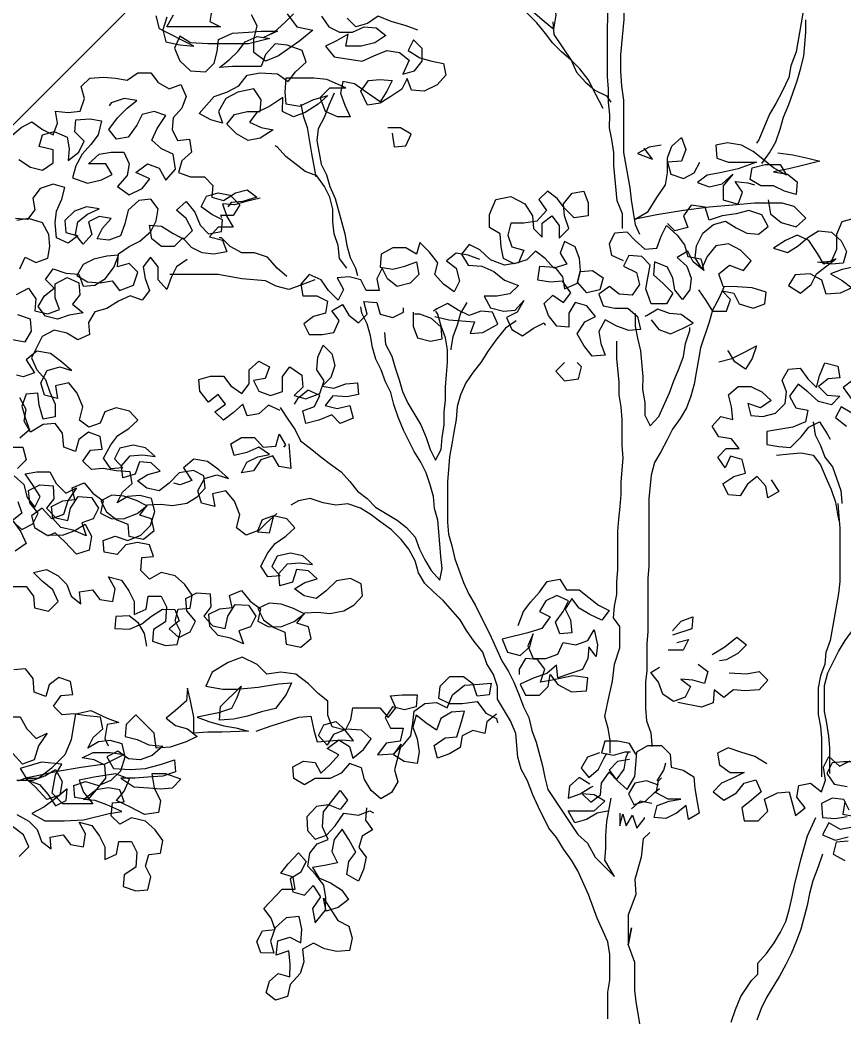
# Model space of a CAD drawing. Header units: inches. Extents: x 350994 to 353538, y 1581369 to 1583842.
# Drawn here: x 351480.746 to 351481.998, y 1583489.202 to 1583490.717 of the extents above; entities that cross this region are included whole.
import ezdxf

# ---------------------------------------------------------------- set-up
doc = ezdxf.new("R2010")
doc.units = ezdxf.units.IN
doc.header["$MEASUREMENT"] = 0
doc.linetypes.add('1', pattern=[0])
doc.layers.add('FOREST', color=96, linetype='Continuous')
doc.layers.add('TREE', color=81, linetype='1')

# ---------------------------------------------------------------- blocks, each defined once
blk = doc.blocks.new('TREE_4')
at = {"color": 94}
for points in [[(500.1, 6595.7), (482.6, 6491.6), (468.1, 6454), (462.3, 6422.2), (444.9, 6384.6), (427.6, 6352.9), (410.2, 6324), (381.2, 6254.6), (375.4, 6245.9)], [(389.8, 6191), (410.1, 6219.9), (427.5, 6248.8), (439.1, 6283.5), (447.8, 6315.3), (462.3, 6349.9), (485.4, 6413.5), (494.1, 6445.3), (502.8, 6480), (508.7, 6543.6), (508.7, 6578.3)], [(2075, 6706.8), (2095.2, 6677.9), (2109.7, 6646.1), (2080.7, 6625.9)], [(2074.8, 6530.5), (2109.5, 6530.4), (2129.8, 6504.4), (2132.6, 6472.6), (2170.2, 6463.9), (2196.2, 6489.9), (2181.8, 6521.7), (2152.9, 6544.9), (2129.8, 6568), (2164.5, 6576.6), (2196.3, 6559.3), (2219.4, 6536.1), (2231, 6504.3), (2257, 6484), (2254.1, 6515.8), (2288.8, 6521.6), (2309, 6495.6), (2343.7, 6489.7), (2349.5, 6524.4), (2332.2, 6556.3), (2366.9, 6547.5), (2387.1, 6518.6), (2401.5, 6489.7), (2401.5, 6455), (2433.3, 6469.4), (2439.1, 6504.1), (2473.8, 6504.1), (2488.3, 6475.2), (2485.3, 6434.7), (2453.5, 6414.5), (2450.6, 6382.7), (2485.3, 6371.1), (2517.1, 6373.9), (2525.8, 6408.6), (2511.4, 6437.5), (2520.1, 6469.3), (2551.9, 6472.2), (2557.7, 6506.9), (2537.5, 6535.8), (2511.5, 6559), (2473.9, 6567.7), (2442.1, 6550.4), (2419, 6573.5), (2421.9, 6608.2), (2453.7, 6611.1), (2442.1, 6642.9), (2410.3, 6648.7), (2378.5, 6643), (2355.4, 6617), (2320.7, 6622.8), (2317.8, 6654.6), (2349.6, 6666.1), (2384.3, 6654.5), (2419, 6668.9), (2445.1, 6694.9), (2456.7, 6732.5), (2448, 6767.2), (2416.2, 6775.9), (2384.4, 6773.1), (2355.5, 6755.7), (2370, 6784.6), (2396, 6807.7), (2390.3, 6839.5), (2352.7, 6842.5), (2318, 6848.3), (2286.2, 6845.4), (2263.1, 6868.6), (2283.4, 6897.5), (2315.2, 6900.3), (2309.4, 6935), (2277.6, 6946.6), (2251.6, 6926.4), (2242.9, 6894.6), (2211.1, 6906.2), (2208.2, 6943.8), (2188, 6969.8), (2156.2, 6967), (2121.5, 6946.8), (2104.2, 6975.7), (2110, 7007.5), (2092.7, 7039.3)], [(2063.6, 6906.3), (2101.2, 6906.3), (2109.9, 6871.6), (2086.7, 6848.5)], [(2078, 6828.3), (2104, 6805.1), (2112.7, 6770.4), (2132.9, 6744.4), (2147.4, 6773.3), (2127.1, 6805.1), (2106.9, 6834), (2138.7, 6839.8), (2173.4, 6839.7), (2190.8, 6807.9), (2216.8, 6781.9), (2245.7, 6796.3), (2222.5, 6761.6), (2210.9, 6724.1), (2179.1, 6712.5), (2153.1, 6741.5), (2124.2, 6721.2), (2132.8, 6689.4), (2164.6, 6669.2), (2208, 6669.1), (2239.8, 6680.7), (2268.7, 6698), (2286, 6666.2), (2280.2, 6628.6), (2245.5, 6617.1), (2213.7, 6651.8), (2187.7, 6674.9), (2167.5, 6666.3)], [(13.8, 6015), (13.8, 6055.4), (-0.6, 6090.1), (-9.2, 6185.6), (-9.2, 6220.3), (-14.9, 6255), (-20.7, 6286.8), (-20.6, 6321.5), (-23.5, 6356.2), (-23.5, 6390.9), (-26.3, 6425.6), (-26, 6714.7), (-31.8, 6749.4), (-40.4, 6781.2), (-43.3, 6813), (-49.1, 6844.8), (-60.6, 6876.6), (-63.5, 6891.1)], [(-14.3, 6893.9), (-14.3, 6859.2), (-5.7, 6824.5), (2.9, 6792.7), (8.7, 6758), (11.5, 6717.5), (17.3, 6653.9), (17.2, 6578.8), (8.4, 6483.4), (8.4, 6440), (11.3, 6399.5), (17, 6361.9), (16.9, 6220.2), (34.1, 6124.8), (37, 6093), (42.7, 6058.3), (48.5, 6026.5), (60, 6000.5)], [(-38, 6338.8), (-58.2, 6376.4), (-78.4, 6416.9), (-101.5, 6445.9), (-124.6, 6469), (-150.6, 6492.2), (-173.7, 6515.3), (-193.9, 6541.4), (-217, 6570.3), (-240.1, 6593.4), (-266.1, 6616.6), (-289.2, 6639.8), (-309.4, 6665.8), (-222.8, 6596.3), (-196.8, 6573.2), (-170.8, 6552.9), (-164.9, 6590.5), (-170.7, 6625.2), (-173.6, 6659.9), (-173.5, 6738), (-176.3, 6764)], [(-538, 6550.4), (-569.7, 6561.9), (-610.2, 6573.5), (-644.9, 6588), (-673.8, 6567.8), (-705.6, 6559.2), (-728.8, 6582.3)], [(-798.1, 6588.2), (-777.9, 6559.2), (-749, 6544.8), (-714.3, 6544.7), (-682.5, 6559.2), (-650.7, 6556.2), (-624.7, 6536), (-653.6, 6515.8), (-691.2, 6507.1), (-731.7, 6507.2), (-725.9, 6539), (-757.7, 6521.6), (-786.6, 6507.2), (-763.5, 6478.3), (-688.4, 6466.6), (-656.6, 6481.1), (-621.9, 6495.5), (-587.2, 6489.7), (-561.2, 6469.4), (-578.5, 6431.8), (-546.7, 6440.5), (-526.5, 6466.5), (-526.4, 6501.2), (-549.5, 6524.3), (-564, 6495.4), (-532.2, 6475.2), (-500.4, 6466.5), (-468.6, 6460.7), (-462.9, 6428.8), (-486, 6402.8), (-520.8, 6385.5), (-555.5, 6388.5), (-567, 6420.3), (-581.5, 6391.4), (-610.4, 6371.2), (-639.3, 6353.8), (-674, 6348.1), (-691.3, 6385.7), (-671.1, 6414.6), (-639.3, 6417.4), (-607.5, 6414.5), (-622, 6385.6), (-639.3, 6356.7), (-676.9, 6382.8), (-708.7, 6405.9), (-740.5, 6411.8), (-746.3, 6380), (-734.7, 6348.1), (-720.3, 6316.3), (-755, 6316.4), (-786.8, 6330.8), (-801.2, 6368.4), (-775.2, 6394.4), (-731.8, 6394.4), (-783.8, 6417.6), (-818.5, 6420.5), (-893.7, 6420.6), (-896.6, 6383), (-893.8, 6351.2), (-856.2, 6345.4), (-821.5, 6362.7), (-781, 6374.2), (-807, 6351.1), (-841.7, 6328), (-873.6, 6316.5), (-902.5, 6330.9), (-902.4, 6368.5), (-937.1, 6345.4), (-971.9, 6328.1), (-992.1, 6302.1), (-960.3, 6287.6), (-928.5, 6281.8), (-963.2, 6258.7), (-995.1, 6253), (-1026.8, 6270.3), (-1052.8, 6296.4), (-1032.6, 6322.4), (-997.9, 6331), (-963.2, 6331), (-960.3, 6362.8), (-980.5, 6391.7), (-1023.8, 6383.1), (-1055.7, 6365.8), (-1075.9, 6331.1), (-1064.4, 6299.3), (-1096.2, 6308), (-1128, 6325.4), (-1087.5, 6371.6), (-1052.8, 6383.1), (-1020.9, 6400.4), (-997.8, 6429.3), (-963.1, 6435.1), (-916.8, 6432.2), (-887.9, 6411.9), (-867.7, 6437.9), (-838.7, 6463.9), (-850.3, 6495.7), (-890.7, 6510.2), (-922.5, 6513.1), (-948.6, 6484.2), (-960.2, 6452.4), (-1038.2, 6452.5), (-1072.9, 6449.6), (-1046.9, 6469.9), (-1023.7, 6493), (-1003.5, 6519), (-971.7, 6533.4), (-937, 6527.6), (-994.8, 6513.2), (-1104.7, 6513.3), (-1150.9, 6516.2), (-1179.8, 6533.6), (-1194.3, 6501.8), (-1179.9, 6467.1), (-1151, 6441), (-1110.5, 6438.1), (-1087.4, 6461.2), (-1078.7, 6493), (-1075.8, 6524.8), (-1038.2, 6542.1), (-994.8, 6545), (-960.1, 6547.8), (-916.7, 6547.8), (-954.3, 6530.5), (-925.4, 6544.9), (-896.5, 6570.9), (-873.3, 6594)], [(-890.7, 6594), (-864.7, 6559.3), (-821.3, 6550.6), (-856, 6521.7), (-913.9, 6481.3), (-948.6, 6466.9), (-980.4, 6490), (-980.3, 6524.7), (-971.6, 6562.3), (-986.1, 6591.2)], [(-1093, 6611.6), (-1098.8, 6574), (-1069.9, 6559.5), (-1214.5, 6559.6), (-1197.1, 6591.4)], [(-1214.5, 6585.7), (-1226.1, 6551), (-1217.4, 6519.2), (-1179.9, 6510.5), (-1142.3, 6507.5), (-1234.8, 6553.9), (-1243.4, 6588.6)], [(-173.6, 6573.1), (-170.8, 6538.5), (-124.6, 6469), (-110.1, 6437.2), (-87, 6411.2), (-61, 6388), (-29.2, 6373.5), (-17.7, 6356.2)], [(-1611.2, 5906.6), (-1596.7, 5938.4), (-1567.8, 5923.9), (-1536, 5935.4), (-1530.2, 5967.2), (-1533.1, 5999), (-1550.4, 6030.8), (-1588, 6042.4), (-1619.8, 6036.7)], [(-1634, 6265.1), (-1608, 6288.2), (-1579.1, 6302.7), (-1550.2, 6282.4), (-1521.3, 6267.9), (-1509.7, 6299.7), (-1515.4, 6331.5), (-1480.7, 6328.6), (-1448.9, 6331.4), (-1437.3, 6366.1), (-1446, 6397.9), (-1422.8, 6421.1), (-1385.2, 6423.9), (-1353.4, 6421), (-1321.6, 6415.2), (-1292.7, 6435.4), (-1258, 6435.4), (-1237.8, 6409.3), (-1208.9, 6391.9), (-1177.1, 6403.5), (-1162.6, 6371.7), (-1174.2, 6339.9), (-1197.4, 6313.9), (-1200.3, 6282.1), (-1185.9, 6253.1), (-1154.1, 6256), (-1148.3, 6221.3), (-1174.4, 6198.2), (-1183.1, 6166.4), (-1151.3, 6154.8), (-1113.7, 6154.8), (-1090.6, 6131.6), (-1093.5, 6099.8), (-1061.7, 6091.1), (-1029.9, 6111.3), (-998.1, 6120), (-972.1, 6099.7), (-1009.7, 6088.2), (-1041.5, 6085.3), (-1050.2, 6073.8)], [(644, 5913.2), (606.4, 5904.5), (574.6, 5893), (606.4, 5875.6), (632.4, 5855.4), (600.6, 5840.9), (563, 5838.1), (551.4, 5875.7), (519.7, 5893.1), (479.2, 5890.2), (461.8, 5861.3), (493.6, 5841), (522.5, 5864.1), (537, 5893), (589.1, 5933.5), (557.3, 5919), (539.9, 5948), (516.8, 5982.7), (485.1, 5997.2), (453.2, 5982.7), (421.4, 5962.5), (459, 5950.9), (487.9, 5968.3), (514, 5991.4), (542.9, 6008.7), (577.6, 6005.8), (603.6, 5982.6), (618, 5953.7), (609.3, 5921.9), (577.5, 5919), (539.9, 5924.8), (577.5, 5927.7), (592, 5959.5), (592, 6000), (606.5, 6034.7), (638.3, 6043.3)], [(2090.7, 5802.6), (2116.8, 5828.6), (2102.3, 5860.5), (2073.4, 5883.6)], [(2085, 5915.4), (2116.8, 5898), (2139.9, 5874.9), (2151.5, 5843.1), (2177.5, 5822.8), (2174.6, 5854.6), (2209.3, 5860.4), (2229.5, 5834.3), (2264.2, 5828.5), (2270, 5863.2), (2252.7, 5895), (2287.4, 5886.3), (2307.6, 5857.4), (2322, 5828.5), (2322, 5793.8), (2353.8, 5808.2), (2359.6, 5842.9), (2394.3, 5842.8), (2408.8, 5813.9), (2405.8, 5773.4), (2374, 5753.2), (2371.1, 5721.4), (2405.8, 5709.8), (2437.6, 5712.7), (2446.3, 5747.4), (2431.9, 5776.3), (2440.6, 5808.1), (2472.4, 5811), (2478.2, 5845.7), (2458, 5874.6), (2432, 5897.7), (2394.4, 5906.5), (2362.6, 5889.1), (2339.5, 5912.3), (2342.4, 5947), (2374.2, 5949.8), (2362.7, 5981.7), (2330.9, 5987.5), (2299.1, 5981.7), (2275.9, 5955.7), (2241.2, 5961.5), (2238.4, 5993.3), (2270.2, 6004.9), (2304.9, 5993.3), (2339.6, 6007.7), (2365.6, 6033.7), (2377.2, 6071.3), (2368.6, 6106), (2336.8, 6114.7), (2305, 6111.8), (2276, 6094.5), (2290.5, 6123.4), (2316.6, 6146.5), (2310.8, 6178.3), (2273.2, 6181.2), (2238.5, 6187.1), (2206.7, 6184.2), (2183.6, 6207.3), (2203.9, 6236.2), (2235.7, 6239.1), (2229.9, 6273.8), (2198.1, 6285.4), (2172.1, 6265.2), (2163.4, 6233.4), (2131.6, 6245), (2128.7, 6282.6), (2108.5, 6308.6), (2076.7, 6305.7)], [(2059.3, 6178.5), (2094, 6178.5), (2111.3, 6146.7), (2137.3, 6120.6), (2166.2, 6135.1), (2143, 6100.4), (2131.4, 6062.8), (2099.6, 6051.3), (2073.6, 6080.2)], [(2085.1, 6007.9), (2128.5, 6007.9), (2160.3, 6019.4), (2189.2, 6036.7), (2206.6, 6004.9), (2200.7, 5967.3), (2166, 5955.8), (2134.3, 5990.5), (2108.3, 6013.7), (2088, 6005)], [(-763.6, 6380), (-778.1, 6348.2), (-789.7, 6316.4), (-807.1, 6284.6), (-810, 6252.8), (-798.5, 6189.2), (-784.1, 6160.3), (-775.4, 6128.4), (-761, 6096.6), (-735.1, 6001.2), (-729.3, 5969.4), (-720.7, 5937.6), (-706.2, 5908.6), (-700.5, 5888.4)], [(-1613.8, 6201.5), (-1582.1, 6181.2), (-1550.3, 6172.5), (-1521.3, 6192.7), (-1521.3, 6227.4), (-1558.9, 6236.1), (-1550.2, 6267.9), (-1518.4, 6276.6), (-1483.7, 6262.1), (-1477.9, 6230.3), (-1480.8, 6198.5), (-1451.9, 6221.6), (-1437.4, 6250.5), (-1463.4, 6276.5), (-1460.5, 6308.3), (-1422.9, 6311.2), (-1391.1, 6305.4), (-1399.8, 6267.8), (-1420.1, 6241.8), (-1443.2, 6215.8), (-1460.6, 6184), (-1469.3, 6152.2), (-1428.9, 6137.7), (-1391.3, 6146.4), (-1362.3, 6160.8), (-1379.7, 6189.7), (-1425.9, 6189.8), (-1397, 6215.7), (-1365.2, 6221.5), (-1330.5, 6221.5), (-1316, 6189.7), (-1321.9, 6157.9), (-1347.9, 6129), (-1316.1, 6105.8), (-1281.4, 6123.1), (-1261.1, 6149.1), (-1298.7, 6166.5), (-1266.9, 6189.6), (-1235.1, 6178), (-1217.8, 6146.2), (-1191.7, 6175.1), (-1197.5, 6215.6), (-1229.3, 6230), (-1255.3, 6253.2), (-1240.8, 6285), (-1217.6, 6319.7), (-1249.4, 6331.3), (-1281.2, 6322.6), (-1295.7, 6293.7), (-1318.9, 6261.9), (-1350.7, 6256.2), (-1370.9, 6282.2), (-1347.7, 6314), (-1321.7, 6340), (-1295.7, 6360.2), (-1330.3, 6366), (-1365, 6354.5), (-1370.8, 6345.8)], [(-853.3, 6351.1), (-847.5, 6319.3), (-836, 6287.5), (-824.5, 6218.1), (-813, 6154.5)], [(-607.6, 6272.9), (-601.9, 6235.3), (-570, 6238.1), (-555.6, 6269.9), (-584.5, 6287.3), (-619.2, 6287.3)], [(-729.4, 5908.7), (-749.6, 5934.7), (-752.4, 5969.4), (-764, 6001.2), (-766.8, 6033), (-766.8, 6067.7), (-775.5, 6099.5), (-789.9, 6128.5), (-810.1, 6157.4), (-841.9, 6169), (-893.9, 6209.5), (-917, 6235.5), (-922.8, 6238.4)], [(444.7, 6084), (369.5, 6084), (311.7, 6078.3), (248, 6072.6), (178.6, 6064), (106.3, 6052.5), (48.5, 6040.9), (83.2, 6061.2), (106.4, 6098.7), (129.6, 6133.4), (135.4, 6165.2), (135.4, 6205.7), (147, 6237.5), (173, 6260.6), (184.6, 6228.8), (173, 6197), (135.4, 6194.1), (144, 6162.3), (178.7, 6150.7), (207.6, 6165.1), (222.1, 6194)], [(118.1, 6240.4), (86.3, 6234.6), (54.5, 6217.3), (94.9, 6202.8), (74.7, 6228.9), (71.8, 6231.8)], [(433.2, 6219.9), (473.7, 6214), (514.2, 6205.3), (546, 6196.6), (499.7, 6185.1), (462.1, 6176.5), (421.6, 6167.8), (459.2, 6162), (485.2, 6141.7), (482.3, 6107), (450.5, 6115.8), (421.6, 6130.2), (386.9, 6130.3), (358, 6147.6), (363.8, 6179.4), (398.5, 6188.1), (439, 6188), (456.3, 6159.1), (421.6, 6179.4), (392.7, 6202.5), (366.7, 6222.8), (334.9, 6240.2), (297.4, 6246), (265.5, 6240.2), (268.4, 6205.5), (300.2, 6194), (375.4, 6193.9), (326.2, 6176.6), (277, 6165.1), (242.3, 6159.3), (216.3, 6139.1), (248.1, 6127.5), (282.8, 6136.1), (311.7, 6162.1), (285.7, 6130.4), (285.6, 6092.8), (326.1, 6081.2), (337.7, 6113), (317.5, 6141.9), (352.2, 6139), (369.5, 6133.2)], [(-1631.6, 5715.8), (-1596.9, 5710), (-1579.6, 5738.8), (-1582.4, 5770.7), (-1617.1, 5782.3)], [(-1620, 5837.2), (-1588.1, 5854.5), (-1567.9, 5825.6), (-1570.8, 5793.8), (-1536.2, 5785.1), (-1504.3, 5796.6), (-1515.9, 5828.4), (-1515.8, 5866), (-1484, 5883.3), (-1452.2, 5868.8), (-1449.4, 5837), (-1469.6, 5811), (-1440.7, 5787.9), (-1478.3, 5782.1), (-1510.1, 5770.6), (-1541.9, 5779.3), (-1562.2, 5805.3), (-1544.8, 5834.2), (-1518.7, 5854.4), (-1541.9, 5877.6), (-1521.6, 5906.5), (-1486.9, 5894.9), (-1452.2, 5892), (-1440.7, 5860.2), (-1408.9, 5863), (-1379.9, 5880.3), (-1356.8, 5912.1), (-1345.2, 5943.9), (-1377, 5941.1), (-1411.7, 5932.4), (-1440.6, 5918), (-1458, 5889.1), (-1429.1, 5871.7), (-1394.4, 5868.8), (-1362.6, 5874.5), (-1342.4, 5848.5), (-1304.8, 5862.9), (-1293.2, 5897.6), (-1316.3, 5920.8), (-1348.1, 5912.1), (-1345.2, 5946.8), (-1316.3, 5967), (-1287.3, 5981.5), (-1258.4, 6007.4), (-1243.9, 6036.3), (-1238.1, 6068.1), (-1258.3, 6094.2), (-1290.1, 6091.3), (-1319.1, 6065.3), (-1327.8, 6027.7), (-1339.4, 5996), (-1371.2, 5984.4), (-1403, 5987.3), (-1388.5, 6016.2), (-1365.3, 6042.2), (-1397.1, 6048.1), (-1426.1, 6033.6), (-1417.4, 5998.9), (-1440.6, 5972.9), (-1460.8, 5999), (-1455, 6033.6), (-1428.9, 6053.9), (-1397.1, 6068.3), (-1431.8, 6074.1), (-1463.6, 6062.6), (-1489.7, 6036.6), (-1486.8, 6004.8), (-1455, 5996.1), (-1481, 5975.8), (-1512.8, 5990.3), (-1515.7, 6030.8), (-1512.8, 6062.6), (-1498.3, 6094.4), (-1489.6, 6126.2), (-1521.4, 6134.9), (-1556.1, 6123.4), (-1576.3, 6097.4), (-1570.6, 6065.6), (-1590.9, 6039.6), (-1622.7, 6042.5)], [(-963.4, 6096.8), (-1001, 6088.2), (-1032.8, 6079.5), (-1064.6, 6082.4), (-1053.1, 6047.7), (-1035.7, 6018.8), (-1076.2, 6018.8), (-1099.4, 5992.8), (-1064.7, 5984.1), (-1053.2, 5952.3), (-1087.9, 5946.6), (-1119.7, 5949.5), (-1148.6, 5964), (-1171.7, 5990), (-1194.8, 5966.9), (-1229.5, 5966.9), (-1255.5, 5987.2), (-1261.3, 6024.8), (-1229.5, 6021.9), (-1197.7, 6001.6), (-1168.8, 5987.1), (-1145.6, 6010.2), (-1162.9, 6042.1), (-1188.9, 6065.2), (-1162.9, 6088.3), (-1139.8, 6059.4), (-1125.4, 6024.7), (-1102.3, 6001.5), (-1067.6, 6007.3), (-1064.6, 6039.1), (-1093.5, 6053.6), (-1122.4, 6073.8), (-1108, 6102.7), (-1076.1, 6111.4), (-1044.3, 6105.6), (-1018.3, 6079.5), (-1035.7, 6050.6), (-1070.4, 6050.6), (-1067.5, 6044.9)], [(16.6, 5928.2), (-15.2, 5942.7), (-20.9, 5974.5), (-6.5, 6003.4), (25.3, 6006.3), (48.5, 5983.1), (74.5, 5960), (106.3, 5962.8), (117.9, 5994.6), (132.3, 6023.5), (161.2, 5997.5), (181.4, 5971.4), (190.1, 5939.6), (224.8, 5933.8), (233.4, 5902), (204.5, 5925.2), (190.1, 5954.1), (161.2, 5936.8), (187.2, 5913.6), (198.7, 5881.8), (195.8, 5850), (175.5, 5824), (155.3, 5850), (149.6, 5881.8), (135.1, 5910.8), (100.4, 5925.2), (97.5, 5890.6), (123.5, 5867.4), (149.5, 5841.4), (132.2, 5812.5), (91.7, 5812.5), (77.3, 5853), (88.9, 5916.6), (65.8, 5939.7), (31.1, 5942.7), (16.6, 5913.8), (51.3, 5896.4), (59.9, 5864.6), (39.6, 5835.7), (5, 5838.6), (-21, 5858.9), (-50, 5838.6), (-38.4, 5806.8), (-6.6, 5801), (28.1, 5801), (54.1, 5777.8), (62.7, 5743.1), (30.9, 5740.3), (-0.9, 5751.9), (-32.7, 5769.2), (-50.1, 5737.4), (-44.3, 5705.6), (-32.8, 5673.8), (-67.5, 5671), (-90.6, 5699.9), (-107.9, 5731.7), (-87.6, 5763.5), (-58.7, 5777.9), (-81.8, 5806.9), (-113.6, 5815.6), (-131, 5786.7), (-131, 5749.1), (-162.8, 5752), (-185.9, 5780.9), (-197.5, 5812.8), (-174.3, 5835.9), (-145.4, 5815.6), (-125.1, 5841.6), (-148.3, 5873.4), (-180.1, 5870.6), (-214.7, 5876.4), (-208.9, 5914), (-168.5, 5911), (-148.2, 5885), (-142.5, 5853.2), (-107.8, 5867.6), (-99.1, 5899.4), (-67.3, 5902.3), (-38.4, 5882), (-47.1, 5850.2), (-81.8, 5841.6), (-107.8, 5870.5), (-99.1, 5902.3), (-101.9, 5934.1), (-113.5, 5965.9), (-142.4, 5980.4), (-154, 5948.6), (-136.6, 5919.7), (-171.3, 5908.1), (-194.5, 5934.2), (-220.5, 5954.5), (-243.6, 5931.3), (-278.3, 5919.8), (-307.2, 5934.3), (-313, 5966.1), (-315.8, 6000.8), (-344.7, 6018.2), (-344.7, 6052.9), (-327.3, 6093.3), (-286.8, 6102), (-249.3, 6081.7), (-229, 6049.9), (-226.2, 6015.2), (-203.1, 5992), (-203, 6029.6), (-177, 6049.8), (-156.8, 6023.8), (-156.8, 5989.1), (-130.8, 6015.1), (-142.3, 6049.8), (-145.2, 6081.6), (-122, 6110.5), (-90.2, 6116.2), (-78.7, 6084.4), (-78.7, 6049.7), (-116.3, 6044), (-142.3, 6070), (-162.5, 6096.1), (-188.5, 6116.3), (-211.7, 6093.2), (-191.4, 6064.3), (-217.5, 6035.4), (-252.2, 6029.7), (-286.9, 6029.7), (-295.6, 5997.9), (-284.1, 5966.1), (-252.3, 5957.4), (-266.7, 5922.7), (-304.3, 5916.9), (-341.9, 5931.4), (-370.8, 5957.5), (-399.7, 5972), (-420, 5946), (-402.6, 5917), (-365.1, 5914.1), (-333.3, 5899.6), (-304.4, 5876.5), (-266.8, 5862), (-290, 5838.9), (-324.7, 5833.1), (-359.4, 5833.1), (-342, 5801.3), (-307.3, 5792.6), (-275.5, 5795.5), (-252.4, 5821.5), (-269.8, 5789.7), (-298.7, 5775.3), (-284.3, 5743.4), (-255.4, 5726.1), (-226.4, 5746.3), (-197.5, 5760.7), (-194.6, 5754.9)], [(218.9, 5850), (239.1, 5821), (256.5, 5792.1), (294, 5792.1), (305.6, 5823.9), (282.5, 5847), (314.3, 5841.2), (328.8, 5812.3), (366.3, 5800.7), (398.1, 5812.2), (401.1, 5844), (363.5, 5855.6), (323, 5858.5), (285.4, 5858.6), (273.9, 5893.3), (302.8, 5916.4), (340.4, 5901.9), (360.7, 5927.9), (331.8, 5956.8), (300, 5974.2), (265.3, 5968.5), (242.1, 5939.6), (227.7, 5907.8), (210.3, 5936.7), (213.2, 5968.5), (230.6, 6003.2), (259.6, 6026.3), (291.4, 6034.9), (320.3, 6017.6), (349.2, 6003.1), (381, 6000.2), (407, 6020.4), (389.7, 6052.2), (355, 6063.8), (320.3, 6055.2), (282.7, 6049.4), (248, 6037.9), (236.5, 6072.6), (198.9, 6078.4), (178.6, 6049.5), (190.2, 6017.7), (155.5, 6009), (135.2, 6029.3)], [(407.1, 6092.7), (412.8, 6055.1), (441.7, 6031.9), (482.2, 6020.3), (508.2, 6043.4), (476.5, 6075.2), (444.7, 6084)], [(-891.3, 5885.7), (-917.3, 5908.8), (-943.3, 5937.8), (-978, 5949.4), (-1012.7, 5949.4), (-1044.5, 5966.8), (-1067.6, 5989.9), (-1073.4, 5989.9)], [(-370.8, 5931.5), (-402.6, 5943.1), (-434.4, 5948.9), (-460.5, 5928.7), (-434.5, 5908.4), (-425.8, 5873.7), (-440.3, 5844.8), (-469.2, 5865.1), (-492.3, 5891.1), (-483.6, 5922.9), (-506.7, 5951.8), (-532.7, 5977.9), (-541.4, 5946.1), (-570.3, 5963.4), (-605, 5963.5), (-636.8, 5946.2), (-639.7, 5911.5), (-605, 5905.7), (-573.2, 5914.3), (-541.4, 5925.8), (-535.7, 5891.1), (-558.8, 5868), (-593.5, 5859.4), (-619.5, 5879.6), (-634, 5908.6), (-648.4, 5879.7), (-642.7, 5847.9), (-677.4, 5847.9), (-691.8, 5876.8), (-723.6, 5885.5), (-755.4, 5882.7), (-738.1, 5850.8), (-752.6, 5821.9), (-778.6, 5848), (-798.8, 5876.9), (-830.6, 5891.4), (-853.7, 5865.4), (-848, 5833.6), (-810.4, 5833.6), (-781.5, 5819.1), (-787.3, 5787.3), (-819.1, 5778.6), (-845.2, 5758.4), (-830.7, 5729.5), (-796, 5729.5), (-764.2, 5735.2), (-749.7, 5767), (-770, 5793), (-741, 5810.4), (-723.7, 5781.4), (-697.7, 5761.2), (-674.5, 5784.3), (-683.2, 5819), (-648.5, 5816.1), (-639.9, 5784.3), (-605.2, 5775.5), (-576.2, 5790), (-576.2, 5801.5)], [(-1160.2, 5932.2), (-1189.1, 5912), (-1203.6, 5883.1), (-1215.2, 5851.3), (-1238.3, 5877.3), (-1238.2, 5912), (-1258.5, 5938.1), (-1278.7, 5912.1), (-1273, 5880.2), (-1261.4, 5848.4), (-1281.7, 5822.4), (-1313.5, 5834), (-1345.3, 5819.6), (-1377.1, 5799.4), (-1408.9, 5790.7), (-1426.3, 5761.8), (-1423.4, 5730), (-1455.3, 5715.6), (-1484.2, 5733), (-1518.8, 5741.7), (-1550.7, 5724.4), (-1579.6, 5666.6), (-1565.2, 5634.7), (-1542.1, 5608.7), (-1530.6, 5574), (-1516.1, 5542.2), (-1516.2, 5507.5), (-1548, 5501.7), (-1559.5, 5539.3), (-1562.4, 5571.1), (-1594.2, 5568.3), (-1605.8, 5536.5), (-1597.1, 5504.7), (-1585.6, 5472.9), (-1611.6, 5449.7)], [(-816.1, 5876.9), (-853.7, 5862.5), (-885.6, 5851), (-920.2, 5859.7), (-949.1, 5874.2), (-1012.7, 5880), (-1076.3, 5891.6), (-1206.4, 5891.7)], [(288.3, 5858.6), (273.8, 5826.8), (256.5, 5795), (247.8, 5763.2), (224.6, 5693.8), (218.8, 5662), (212.9, 5627.3), (207.1, 5595.5), (198.4, 5563.7), (186.8, 5532), (169.5, 5503.1), (149.2, 5474.2), (134.7, 5445.3), (117.3, 5413.5), (100, 5384.6), (91.2, 5349.9), (85.4, 5286.3), (85.2, 5104.1), (82.3, 5072.3), (82.2, 4927.8), (79.3, 4896), (79.2, 4823.7), (76.3, 4791.9), (76.2, 4722.5), (79.1, 4687.8), (90.6, 4656), (93.5, 4624.2), (93.5, 4618.4)], [(-492.4, 5778.3), (-454.8, 5769.6), (-385.4, 5763.8), (-397, 5732), (-362.3, 5734.8), (-321.8, 5757.9), (-336.3, 5789.8), (-368.1, 5792.7), (-399.9, 5781.1), (-428.8, 5795.6), (-457.7, 5813), (-486.6, 5798.6), (-495.3, 5792.8)], [(-405.6, 5815.8), (-423, 5786.9), (-431.7, 5755.1), (-443.3, 5723.4), (-449.1, 5691.6), (-449.1, 5688.7)], [(-909, 5533), (-888.8, 5501.1), (-868.6, 5472.2), (-854.1, 5443.3), (-828.1, 5423), (-799.2, 5399.9), (-773.2, 5379.6), (-744.3, 5359.3), (-721.2, 5333.3), (-701, 5307.2), (-675, 5287), (-651.9, 5263.8), (-594.1, 5229.1), (-568.1, 5208.8), (-545, 5182.8), (-533.5, 5151), (-519, 5122), (-501.7, 5093.1), (-478.6, 5067.1), (-472.8, 5098.9), (-475.6, 5130.7), (-478.5, 5165.4), (-484.2, 5229), (-492.9, 5260.8), (-495.7, 5292.6), (-504.4, 5324.4), (-515.9, 5356.2), (-530.3, 5385.2), (-547.7, 5414.1), (-576.5, 5471.9), (-591, 5506.6), (-602.5, 5541.3), (-611.1, 5573.2), (-625.6, 5602.1), (-637.1, 5633.9), (-651.5, 5662.8), (-660.2, 5694.6), (-665.9, 5726.4), (-674.6, 5758.3), (-689, 5787.2), (-691.9, 5804.5)], [(-628.3, 5735.1), (-625.5, 5703.3), (-608.2, 5671.5), (-599.5, 5639.6), (-588, 5607.8), (-579.3, 5576), (-564.9, 5544.2), (-530.3, 5486.3), (-515.8, 5451.6), (-504.3, 5419.8), (-489.9, 5390.9), (-475.4, 5419.8), (-472.5, 5451.6), (-466.6, 5486.3), (-466.6, 5521), (-463.7, 5552.8), (-463.7, 5587.5), (-460.7, 5622.2), (-457.8, 5654), (-457.8, 5688.7), (-463.5, 5720.5), (-475.1, 5752.3), (-483.7, 5784.1), (-489.5, 5792.8)], [(-550.2, 5790), (-550.3, 5752.4), (-538.7, 5720.5), (-504, 5711.8), (-472.2, 5717.6), (-475.1, 5749.4), (-501.1, 5772.6), (-532.9, 5784.2), (-547.3, 5784.2)], [(48.3, 5786.5), (48.2, 5751.8), (54, 5720), (62.6, 5685.3), (68.4, 5615.9), (68.3, 5581.2), (74.1, 5546.5), (74, 5511.8), (88.5, 5482.9), (111.6, 5508.9), (140.6, 5572.5), (152.2, 5604.3), (166.7, 5638.9), (178.3, 5670.7), (184.1, 5705.4), (195.7, 5740.1), (195.7, 5748.8)], [(91.6, 5769.1), (111.8, 5743.1), (143.6, 5731.5), (175.5, 5745.9), (204.4, 5760.3), (172.6, 5783.5), (140.8, 5786.4), (109, 5798), (80.1, 5780.7), (74.3, 5777.8)], [(-272.7, 5766.6), (-301.6, 5746.4), (-324.8, 5717.5), (-347.9, 5685.7), (-368.2, 5653.9), (-388.5, 5627.9), (-408.7, 5599), (-423.2, 5567.2), (-431.9, 5535.4), (-434.8, 5500.7), (-440.6, 5466), (-446.5, 5434.2), (-452.3, 5399.5), (-455.2, 5364.8), (-458.1, 5333), (-458.2, 5223.2), (-455.4, 5191.4), (-446.7, 5159.6), (-438.1, 5124.8), (-415, 5061.2), (-400.6, 5029.4), (-383.2, 5000.5), (-340, 4913.7), (-311.1, 4850.1), (-293.8, 4821.1), (-279.3, 4792.2), (-264.9, 4757.5), (-253.4, 4725.7), (-239, 4696.8), (-230.3, 4662.1), (-218.8, 4630.2), (-201.5, 4566.6), (-195.7, 4534.8), (-187.1, 4503), (-135.1, 4424.9), (-135.1, 4424.9), (-106.2, 4381.5), (-80.2, 4358.3), (-60, 4320.7), (-8, 4268.6), (-34, 4312), (-31.1, 4343.8), (-31.1, 4378.5), (-28.1, 4416.1), (-16.5, 4479.7)], [(-909, 5524.3), (-940.8, 5538.8), (-966.8, 5515.7), (-998.6, 5509.9), (-1010.2, 5541.7), (-1036.2, 5518.6), (-1062.2, 5498.4), (-1085.4, 5521.5), (-1056.4, 5541.8), (-1076.6, 5567.8), (-1102.7, 5547.6), (-1125.8, 5576.5), (-1128.6, 5608.3), (-1096.8, 5617), (-1062.1, 5616.9), (-1041.9, 5590.9), (-1013, 5570.6), (-992.8, 5596.6), (-992.7, 5634.2), (-966.7, 5657.3), (-937.8, 5642.8), (-949.4, 5611.1), (-981.2, 5605.3), (-966.8, 5576.4), (-935, 5564.8), (-903.2, 5576.3), (-903.1, 5616.8), (-882.9, 5642.8), (-851.1, 5619.6), (-848.2, 5587.8), (-871.4, 5564.7), (-839.6, 5556), (-802, 5570.4), (-790.4, 5605.1), (-810.6, 5634.1), (-807.7, 5668.8), (-793.2, 5700.5), (-770.1, 5677.4), (-761.4, 5645.6), (-773, 5613.8), (-796.2, 5590.7), (-764.4, 5584.9), (-732.5, 5596.4), (-700.7, 5599.3), (-697.9, 5567.5), (-729.7, 5561.7), (-767.3, 5564.6), (-787.5, 5538.6), (-755.7, 5529.9), (-721, 5538.6), (-712.4, 5503.9), (-747.1, 5489.4), (-770.2, 5512.6), (-804.9, 5498.2), (-839.6, 5489.5), (-848.3, 5524.2), (-816.4, 5535.8), (-802, 5564.7), (-833.8, 5579.1), (-862.7, 5556), (-871.4, 5541.6)], [(-19.3, 4601.1), (-19.3, 4635.8), (-25, 4667.6), (-33.7, 4699.5), (-25, 4742.8), (-13.3, 4794.9), (-7.5, 4841.1), (7, 4884.5), (7, 4942.3), (-10.3, 4965.4), (-7.4, 4997.2), (-1.6, 5029), (-1.5, 5063.7), (1.4, 5095.5), (1.5, 5199.6), (4.4, 5231.4), (7.3, 5266.1), (10.2, 5297.9), (10.3, 5332.6), (16.1, 5396.2), (13.3, 5430.9), (13.3, 5500.3), (10.5, 5535), (4.7, 5566.8), (4.7, 5601.5), (-1, 5665.1), (-0.9, 5711.4)], [(-1616.8, 5279.1), (-1605.6, 5248.1), (-1632.4, 5227.4), (-1606.1, 5204), (-1576, 5219.1), (-1561.5, 5247.6), (-1584.6, 5275.9), (-1587.8, 5308.7), (-1557.7, 5323.9), (-1521.6, 5321.6), (-1519.9, 5286.3), (-1539.3, 5261), (-1514.6, 5235.1), (-1481.6, 5227.9), (-1474.4, 5260.9), (-1454.3, 5292.7), (-1418.1, 5290.4), (-1399, 5261.2), (-1413.5, 5232.8), (-1444.5, 5221.6), (-1432.4, 5186.6), (-1467.3, 5201.8), (-1500.4, 5209), (-1522.6, 5233.3), (-1525.8, 5266.1), (-1495.7, 5281.3), (-1462.9, 5284.5), (-1470.1, 5316.4), (-1437.6, 5330), (-1414.4, 5301.7), (-1386.6, 5280.7), (-1393.8, 5247.7), (-1365.4, 5233.1), (-1331.7, 5232.4), (-1295.1, 5246.9), (-1268.4, 5267.6), (-1296.8, 5282.1), (-1330.8, 5293.3), (-1362.9, 5296.6), (-1393, 5281.4), (-1377.9, 5251.3), (-1350.1, 5230.3), (-1320.1, 5218.2), (-1316.9, 5185.4), (-1277.4, 5177.5), (-1249.1, 5200.7), (-1256.3, 5232.6), (-1287.8, 5242.3), (-1266.8, 5270), (-1231.6, 5271.7), (-1199.4, 5268.5), (-1161.1, 5275), (-1133.4, 5291.8), (-1111.5, 5315.6), (-1114.7, 5348.4), (-1143.2, 5362.9), (-1181.5, 5356.4), (-1208.9, 5329.2), (-1235.7, 5308.5), (-1268.8, 5315.7), (-1294.1, 5335.2), (-1266.4, 5351.9), (-1233, 5361.5), (-1256.8, 5383.4), (-1288.9, 5386.6), (-1300.1, 5352.6), (-1333.6, 5343), (-1336.8, 5375.8), (-1313.4, 5402.1), (-1280.6, 5405.3), (-1246, 5400.5), (-1272.2, 5423.9), (-1305.3, 5431.1), (-1341.2, 5423), (-1355.7, 5394.6), (-1333.5, 5370.3), (-1366.3, 5367.1), (-1385.4, 5396.3), (-1366.3, 5432), (-1346.8, 5457.4), (-1317.6, 5476.6), (-1293.3, 5498.8), (-1315.6, 5523.1), (-1351.1, 5531.9), (-1382.1, 5520.7), (-1394.2, 5490.7), (-1425.2, 5479.5), (-1450.5, 5499), (-1441.8, 5534.5), (-1456.3, 5571), (-1479.5, 5599.3), (-1515.4, 5591.2), (-1509.7, 5556.9), (-1545.2, 5565.6), (-1554.9, 5599.1), (-1537.2, 5632.4), (-1503.8, 5642), (-1472.2, 5632.4), (-1498.5, 5655.8), (-1528.7, 5678.3), (-1565.8, 5684.6), (-1594.1, 5661.5), (-1571.6, 5626.7), (-1602.6, 5615.6), (-1620.3, 5619.9)], [(273.7, 5656.2), (308.4, 5664.8), (343.1, 5682.2), (374.9, 5699.5), (363.3, 5664.8), (345.9, 5635.9), (317.1, 5656.2), (299.7, 5685.1), (296.8, 5685.1)], [(-142.7, 5653.7), (-165.8, 5630.6), (-142.7, 5604.5), (-105.1, 5610.3), (-96.4, 5642.1), (-108, 5653.7)], [(415.1, 5338), (435.3, 5306.2), (406.3, 5288.9), (400.6, 5320.7), (377.5, 5346.7), (351.4, 5326.5), (331.2, 5294.7), (299.4, 5297.7), (284.9, 5326.6), (313.9, 5346.8), (345.7, 5355.4), (337, 5393), (305.3, 5401.7), (290.8, 5369.9), (270.6, 5398.9), (293.7, 5422), (328.4, 5422), (308.2, 5448), (273.5, 5453.8), (256.2, 5482.7), (279.3, 5508.7), (311.1, 5500), (308.3, 5534.7), (299.6, 5566.5), (325.7, 5589.6), (360.4, 5589.6), (389.3, 5575.1), (415.3, 5552), (386.3, 5531.8), (351.6, 5543.4), (360.3, 5511.6), (392.1, 5508.6), (426.8, 5517.3), (452.8, 5543.3), (455.8, 5575.1), (444.2, 5606.9), (461.6, 5635.8), (493.4, 5638.6), (513.6, 5609.7), (536.7, 5586.6), (545.4, 5618.4), (559.9, 5653), (594.6, 5644.3), (600.4, 5612.5), (568.6, 5609.7), (542.5, 5589.5), (565.6, 5566.3), (600.3, 5563.4), (577.2, 5540.3), (542.5, 5549), (513.6, 5575), (487.6, 5595.3), (464.4, 5563.5), (481.7, 5531.7), (513.5, 5525.9), (507.7, 5494.1), (473, 5479.6), (435.4, 5473.9), (403.6, 5468.1), (403.6, 5433.4), (435.4, 5427.6), (467.2, 5424.7), (496.1, 5453.6), (516.4, 5479.6), (545.3, 5494), (565.5, 5462.2), (574.2, 5447.7)], [(635, 5606.7), (609, 5586.5), (632.1, 5554.7)], [(632.1, 5517.1), (603.2, 5534.5), (588.7, 5505.6), (617.6, 5482.4)], [(528, 5494.1), (533.7, 5459.4), (548.1, 5430.4), (559.7, 5398.6), (579.9, 5372.6), (603, 5308.9), (605.8, 5277.1), (605.8, 5274.2)], [(-885.9, 5434.6), (-883.1, 5402.8), (-880.2, 5368.1), (-912, 5373.9), (-929.3, 5402.9), (-961.1, 5391.3), (-981.4, 5362.4), (-1013.2, 5356.7), (-998.7, 5385.6), (-969.8, 5400), (-938, 5405.8), (-966.9, 5426), (-998.7, 5411.6), (-1033.4, 5403), (-1042.1, 5434.8), (-1013.1, 5452.1), (-978.4, 5452.1), (-955.3, 5426), (-920.6, 5428.9), (-911.9, 5460.7), (-894.6, 5431.7), (-900.4, 5426)], [(429.6, 5404.5), (464.3, 5407.4), (496.1, 5410.2), (527.9, 5404.4), (548.1, 5378.4), (562.5, 5343.7), (577, 5311.9), (588.5, 5277.1), (594.2, 5245.3), (597.1, 5228)], [(-1269.1, 4889.2), (-1274.7, 4923.6), (-1291.5, 4951.3), (-1316.8, 4970.7), (-1352.1, 4969), (-1355.3, 4936.9), (-1315.1, 4935.4), (-1282.6, 4949.1), (-1255.8, 4969.8), (-1226.6, 4988.9), (-1192.9, 4988.2), (-1181.7, 4957.2), (-1208.5, 4936.4), (-1182.2, 4913), (-1152.1, 4928.2), (-1137.6, 4956.6), (-1160.7, 4984.9), (-1163.9, 5017.8), (-1133.8, 5032.9), (-1097.7, 5030.6), (-1096, 4995.4), (-1115.4, 4970), (-1090.7, 4944.1), (-1057.7, 4936.9), (-1050.5, 4970), (-1030.4, 5001.8), (-994.2, 4999.5), (-975.1, 4970.2), (-989.6, 4941.8), (-1020.6, 4930.6), (-1008.5, 4895.6), (-1043.4, 4910.8), (-1076.5, 4918), (-1098.7, 4942.3), (-1101.9, 4975.2), (-1071.8, 4990.3), (-1039, 4993.5), (-1046.2, 5025.5), (-1013.7, 5039.1), (-990.5, 5010.8), (-962.7, 4989.8), (-969.9, 4956.7), (-941.5, 4942.2), (-907.8, 4941.4), (-871.3, 4955.9), (-844.5, 4976.7), (-872.9, 4991.2), (-906.9, 5002.4), (-939, 5005.6), (-969.2, 4990.4), (-954, 4960.3), (-926.2, 4939.4), (-896.2, 4927.3), (-893, 4894.4), (-853.5, 4886.6), (-825.2, 4909.7), (-832.4, 4941.7), (-863.9, 4951.3), (-842.9, 4979.1), (-807.7, 4980.8), (-775.5, 4977.5), (-737.2, 4984.1), (-709.5, 5000.8), (-687.6, 5024.6), (-690.9, 5057.4), (-719.3, 5072), (-757.6, 5065.4), (-785, 5038.3), (-811.8, 5017.6), (-844.9, 5024.8), (-870.2, 5044.2), (-842.5, 5060.9), (-809.1, 5070.6), (-832.9, 5092.4), (-865.1, 5095.7), (-876.3, 5061.7), (-909.7, 5052.1), (-912.9, 5084.9), (-889.5, 5111.1), (-856.7, 5114.3), (-822.1, 5109.6), (-848.3, 5133), (-881.4, 5140.2), (-917.3, 5132.1), (-931.8, 5103.7), (-909.6, 5079.3), (-942.4, 5076.1), (-961.5, 5105.3), (-942.4, 5141.1), (-922.9, 5166.4), (-893.7, 5185.6), (-869.4, 5207.9), (-891.7, 5232.2), (-927.2, 5240.9), (-958.2, 5229.8), (-970.3, 5199.8), (-1001.3, 5188.6), (-1026.6, 5208), (-1017.9, 5243.5), (-1032.4, 5280.1), (-1055.6, 5308.4), (-1091.5, 5300.3), (-1085.8, 5265.9), (-1121.3, 5274.7), (-1131, 5308.1), (-1113.3, 5341.5), (-1079.9, 5351.1), (-1048.4, 5341.4), (-1074.6, 5364.9), (-1104.8, 5387.4), (-1141.9, 5393.7), (-1170.2, 5370.5), (-1147.7, 5335.8), (-1178.7, 5324.6), (-1196.4, 5329)], [(573.4, 4545.7), (573.4, 4615.1), (570.6, 4646.9), (564.8, 4681.6), (559.1, 4713.4), (559.1, 4782.8), (567.8, 4817.4), (596.8, 4875.2), (614.2, 4904.1), (646, 4947.5), (640.3, 4973.5), (654.7, 5005.3), (669.2, 5034.2), (689.5, 5063.1), (706.9, 5092), (721.3, 5126.7), (730.1, 5158.5), (744.5, 5193.2), (759, 5222.1), (779.3, 5253.8), (799.6, 5282.7), (814, 5311.6), (828.5, 5343.4)], [(-25.7, 3884.1), (-25.7, 3956.4), (-19.9, 3988.2), (-19.8, 4057.6), (-25.6, 4092.3), (-54.4, 4155.9), (-77.5, 4219.5), (-106.3, 4283.2), (-123.7, 4312.1), (-143.9, 4341), (-164.1, 4372.9), (-184.3, 4398.9), (-213.2, 4456.8), (-227.6, 4488.6), (-242, 4526.2), (-259.3, 4558), (-268, 4589.8), (-273.7, 4653.4), (-288.1, 4688.1), (-322.8, 4746), (-322.7, 4780.7), (-334.3, 4812.5), (-351.6, 4841.4), (-363.1, 4873.2), (-386.2, 4902.2), (-406.4, 4931.1), (-423.8, 4960), (-470, 5012.1), (-496, 5035.3), (-519.1, 5058.4), (-536.4, 5087.4), (-545, 5119.2), (-562.4, 5151), (-582.6, 5177), (-608.6, 5203.1), (-637.5, 5223.3), (-663.5, 5243.6), (-692.4, 5261), (-727.1, 5272.6), (-758.9, 5269.7), (-793.6, 5275.5), (-828.2, 5287.1), (-860.1, 5281.4), (-880.3, 5269.8)], [(594.3, 5274.3), (597.1, 5239.6), (600, 5207.7), (599.9, 5063.2), (596.9, 5031.4), (573.7, 4904.2), (562.1, 4872.4), (559.2, 4840.6), (547.6, 4808.8), (541.8, 4777), (541.7, 4704.7), (547.5, 4672.9), (550.3, 4641.1), (550.2, 4537)], [(-917.9, 5246.7), (-946.8, 5220.7), (-970, 5197.6), (-938.2, 5194.7), (-926.6, 5240.9)], [(-267.6, 4945.4), (-253.2, 4983), (-232.9, 5009), (-209.7, 5035), (-189.5, 5063.9), (-154.8, 5069.7), (-137.4, 5040.7), (-102.8, 5040.7), (-50.7, 5000.2), (-21.8, 4985.7), (-42.1, 4959.7), (-73.9, 4974.2), (-102.8, 4991.5), (-123, 5017.6), (-140.4, 4988.7), (-126, 4959.8), (-123.1, 4925.1), (-154.9, 4922.2), (-166.4, 4954), (-146.2, 4982.9), (-131.7, 5011.8), (-163.5, 5026.3), (-192.4, 5011.9), (-209.8, 4983), (-180.9, 4968.5), (-204, 4936.7), (-241.6, 4925.2), (-311, 4907.9), (-296.6, 4873.2), (-261.9, 4864.5), (-235.9, 4887.6), (-227.2, 4922.3), (-241.7, 4890.5), (-227.2, 4855.8), (-192.6, 4855.7), (-160.7, 4867.3), (-146.3, 4899.1), (-111.6, 4893.2), (-79.7, 4904.8), (-62.4, 4933.7), (-53.7, 4893.2), (-56.7, 4861.4), (-76.9, 4887.4), (-79.8, 4855.6), (-94.3, 4826.7), (-126.1, 4815.2), (-160.8, 4803.7), (-163.7, 4838.4), (-189.7, 4815.3), (-224.4, 4803.7), (-262, 4786.4), (-247.6, 4757.5), (-210, 4757.4), (-186.8, 4780.6), (-181, 4812.4), (-160.8, 4786.3), (-123.2, 4766), (-82.8, 4768.9), (-79.8, 4803.6), (-120.3, 4809.4), (-175.3, 4797.9), (-207.1, 4792.1), (-195.5, 4826.8), (-215.7, 4852.9), (-247.5, 4855.8), (-264.9, 4826.9), (-264.9, 4812.4)], [(148.7, 4930.6), (171.8, 4956.6), (203.7, 4968.1), (200.7, 4936.3), (148.7, 4919)], [(160.2, 4898.8), (192, 4907.4), (177.6, 4878.5), (137.1, 4878.6)], [(255.6, 4866.9), (290.3, 4887.1), (322.2, 4913.1), (348.2, 4892.8), (325, 4869.7), (293.2, 4852.4), (275.8, 4849.5)], [(-974.3, 4660.3), (-933.8, 4674.7), (-858.6, 4697.7), (-826.8, 4700.6), (-818.2, 4663), (-809.5, 4631.2), (-777.7, 4634.1), (-743, 4636.9), (-711.2, 4634), (-734.3, 4662.9), (-769, 4671.6), (-780.5, 4703.5), (-780.5, 4741), (-806.5, 4761.3), (-832.5, 4787.4), (-867.2, 4813.4), (-907.7, 4819.2), (-945.3, 4813.5), (-971.2, 4839.5), (-1011.7, 4859.8), (-1049.3, 4845.4), (-1092.7, 4819.4), (-1110.1, 4781.8), (-1063.8, 4773.1), (-1026.2, 4773.1), (-968.4, 4778.8), (-913.5, 4787.4), (-878.8, 4790.3), (-893.3, 4758.5), (-922.2, 4720.9), (-959.8, 4712.3), (-997.4, 4700.8), (-1035, 4692.1), (-1072.6, 4689.3), (-1069.7, 4726.9), (-1014.7, 4781.7), (-1026.3, 4749.9), (-1040.7, 4721), (-1075.5, 4709.5), (-1133.3, 4698), (-1101.5, 4686.4), (-1061, 4674.8), (-1029.2, 4669), (-994.5, 4660.3), (-1066.8, 4657.5), (-1104.4, 4657.5), (-1142, 4654.6), (-1142, 4698), (-1150.6, 4741.4), (-1159.2, 4776.1), (-1162.2, 4741.4), (-1191.1, 4715.4), (-1217.1, 4695.2), (-1191.1, 4674.9), (-1159.3, 4666.2), (-1133.3, 4646), (-1162.3, 4631.5), (-1205.6, 4617.1), (-1243.2, 4614.2), (-1249, 4654.7), (-1298.1, 4703.9), (-1324.1, 4677.9), (-1327.1, 4646.1), (-1295.3, 4637.4), (-1263.5, 4622.9), (-1225.9, 4620), (-1254.8, 4594), (-1286.6, 4582.5), (-1318.4, 4585.4), (-1347.3, 4605.7), (-1376.3, 4591.2), (-1358.9, 4559.4), (-1312.7, 4556.5), (-1272.2, 4559.3), (-1228.8, 4570.9), (-1194.1, 4582.4), (-1191.3, 4550.6), (-1226, 4539.1), (-1266.4, 4536.2), (-1301.1, 4533.3), (-1338.7, 4533.4), (-1304, 4510.2), (-1263.6, 4507.3), (-1231.8, 4504.4), (-1200, 4507.2), (-1176.8, 4530.3), (-1217.3, 4544.8), (-1254.9, 4544.9), (-1249.1, 4507.3), (-1231.8, 4472.6), (-1237.6, 4440.8), (-1275.2, 4435), (-1312.8, 4455.3), (-1350.3, 4472.7), (-1330.1, 4498.7), (-1315.6, 4530.5), (-1353.2, 4545), (-1411, 4536.3), (-1451.5, 4527.7), (-1440, 4495.9), (-1414, 4464.1), (-1494.9, 4464.1), (-1523.8, 4493.1), (-1515.1, 4542.2), (-1497.7, 4571.1), (-1552.6, 4576.9), (-1610.5, 4559.6), (-1590.3, 4527.8), (-1558.5, 4516.2), (-1535.4, 4490.2), (-1515.2, 4458.4), (-1486.2, 4472.8), (-1483.3, 4504.6), (-1515.1, 4478.6), (-1547, 4455.5), (-1578.8, 4438.2), (-1544.1, 4417.9), (-1492.1, 4417.9), (-1440, 4420.7), (-1370.6, 4438), (-1335.9, 4443.7), (-1376.4, 4461.1), (-1408.2, 4472.7), (-1440, 4475.6), (-1402.4, 4504.5), (-1379.2, 4533.4), (-1382.1, 4568.1), (-1411, 4582.6), (-1442.8, 4588.4), (-1413.8, 4602.8), (-1367.6, 4602.8), (-1330, 4597), (-1382.1, 4571), (-1445.7, 4562.4), (-1509.3, 4550.9), (-1564.2, 4539.4), (-1596, 4533.6), (-1561.4, 4533.6), (-1523.7, 4562.5), (-1489, 4597.1), (-1471.6, 4637.6), (-1460, 4707), (-1419.5, 4715.6), (-1376.2, 4695.3), (-1344.4, 4683.7), (-1376.2, 4678), (-1382, 4640.4), (-1373.3, 4620.1)], [(218, 4840.9), (244, 4820.6), (235.3, 4788.8), (203.5, 4797.5), (171.7, 4800.5), (197.7, 4780.2), (183.2, 4751.3), (151.4, 4739.8), (122.5, 4760), (111, 4791.8), (90.8, 4817.9), (113.9, 4832.3)], [(301.8, 4817.7), (348.1, 4814.8), (382.8, 4820.5), (405.9, 4797.4), (382.7, 4771.4), (345.2, 4768.5), (313.3, 4771.4), (287.3, 4751.2), (261.3, 4771.5), (258.4, 4736.8), (226.6, 4725.2), (163, 4736.9)], [(-325.7, 4705.5), (-351.7, 4685.3), (-357.5, 4653.5), (-389.3, 4662.2), (-418.3, 4647.8), (-424.1, 4616), (-453, 4598.6), (-484.8, 4587.1), (-493.5, 4621.8), (-464.5, 4642), (-432.7, 4644.9), (-421.1, 4682.5), (-412.4, 4714.3), (-447.1, 4711.4), (-476, 4694.1), (-487.6, 4662.3), (-516.5, 4682.6), (-542.5, 4702.8), (-551.2, 4671), (-539.7, 4639.2), (-534, 4604.5), (-539.8, 4572.7), (-574.5, 4578.5), (-603.4, 4595.9), (-583.1, 4624.8), (-600.5, 4555.4), (-591.9, 4523.6), (-609.2, 4494.7), (-638.2, 4477.4), (-664.2, 4500.5), (-681.5, 4529.5), (-690.1, 4561.3), (-721.9, 4572.9), (-745.1, 4546.9), (-774, 4532.4), (-814.5, 4532.5), (-843.4, 4515.2), (-872.3, 4532.5), (-875.2, 4564.3), (-846.2, 4578.8), (-814.4, 4575.8), (-800, 4546.9), (-774, 4570), (-750.8, 4596), (-782.6, 4613.4), (-750.8, 4636.5), (-721.9, 4619.1), (-713.2, 4587.3), (-684.3, 4610.4), (-664, 4639.3), (-690, 4662.5), (-730.5, 4665.4), (-765.2, 4651), (-782.6, 4622.1), (-805.7, 4648.1), (-791.2, 4677), (-759.4, 4685.7), (-733.4, 4662.5), (-718.9, 4691.4), (-713.1, 4723.2), (-640.8, 4723.1), (-617.7, 4697.1), (-597.5, 4723.1), (-611.9, 4754.9), (-580.1, 4757.8), (-539.6, 4757.7), (-542.5, 4725.9), (-574.3, 4717.3), (-606.1, 4726), (-626.4, 4697.1), (-612, 4668.2), (-577.3, 4668.2), (-586, 4633.5), (-623.6, 4627.7), (-646.7, 4595.9), (-603.4, 4598.8), (-577.3, 4621.9), (-557, 4647.9), (-551.2, 4682.6), (-548.3, 4714.4), (-519.4, 4734.6), (-487.6, 4737.5), (-458.7, 4723), (-444.2, 4757.7), (-412.4, 4783.7), (-371.9, 4786.5), (-340.1, 4789.4), (-345.9, 4757.6), (-377.7, 4754.7), (-389.2, 4786.5), (-415.2, 4806.8), (-452.8, 4806.8), (-478.9, 4780.8), (-481.8, 4749), (-452.9, 4734.5), (-418.2, 4734.5), (-377.7, 4740.3), (-354.6, 4708.4), (-325.7, 4693.9), (-322.8, 4682.4)], [(402.8, 4571.8), (371, 4592.1), (333.4, 4603.7), (298.7, 4615.3), (269.8, 4600.9), (275.6, 4569.1), (304.5, 4548.8), (342.1, 4548.8), (313.1, 4534.3), (281.3, 4519.9), (258.2, 4496.8), (287.1, 4473.6), (321.8, 4493.8), (342, 4519.9), (373.8, 4528.5), (388.3, 4496.7), (362.2, 4473.6), (336.2, 4453.4), (341.9, 4418.7), (379.5, 4418.6), (405.6, 4444.6), (396.9, 4476.4), (431.6, 4493.7), (463.4, 4496.6), (480.7, 4433), (506.8, 4453.2), (483.7, 4482.1), (489.5, 4513.9), (521.3, 4519.7), (550.2, 4496.5), (561.8, 4528.3), (556, 4563), (570.5, 4591.9), (599.4, 4565.9), (628.3, 4580.3)], [(651.5, 4577.4), (611, 4577.4), (579.2, 4574.6), (564.7, 4545.7), (584.9, 4516.7), (619.6, 4510.9)], [(613.8, 4470.5), (608, 4435.8), (642.6, 4429.9)], [(625.3, 4447.3), (610.9, 4476.2), (579.1, 4479.2), (550.2, 4464.7), (553, 4427.1), (587.7, 4424.2), (619.5, 4430)], [(633.9, 4401), (602.1, 4395.3), (570.3, 4412.7), (553, 4380.9), (587.7, 4366.4), (622.4, 4375)], [(622.3, 4363.5), (590.5, 4360.6), (581.8, 4328.8), (613.6, 4311.4)], [(50.1, 4598.2), (32.8, 4627.1), (1, 4632.9), (-33.7, 4633), (-42.4, 4601.2), (-10.6, 4595.3), (21.2, 4604), (35.6, 4604)], [(-22.3, 4445), (-54.1, 4439.3), (-83.1, 4421.9), (-114.9, 4413.3), (-132.2, 4445.1), (-62.8, 4445), (-33.9, 4471), (-62.8, 4488.4), (-94.6, 4491.3), (-71.5, 4468.2), (-45.4, 4488.4), (-42.5, 4520.2), (-22.2, 4549.1), (0.9, 4525.9), (26.9, 4502.8), (47.1, 4537.5), (50.1, 4569.3), (53, 4604), (81.9, 4621.3), (119.5, 4621.3), (142.6, 4598.1), (145.5, 4563.4), (177.3, 4554.7), (206.2, 4537.3), (209, 4505.5), (214.8, 4473.7), (220.5, 4439), (191.6, 4421.7), (185.8, 4459.3), (159.8, 4439.1), (130.9, 4424.6), (99.1, 4427.6), (107.8, 4459.3), (139.6, 4470.9), (171.4, 4476.6), (136.7, 4476.7), (104.9, 4494), (110.7, 4525.8), (119.4, 4534.5)], [(-48.2, 4601.2), (-80, 4589.6), (-97.4, 4560.7), (-77.2, 4534.7), (-51.2, 4557.8), (-36.7, 4586.7), (-28, 4601.1)], [(32.7, 4583.7), (0.9, 4578), (-22.2, 4554.9), (-2, 4528.8), (18.2, 4557.7), (24.1, 4589.5), (29.8, 4604)], [(107.8, 4525.8), (125.2, 4554.7), (131, 4575)], [(-74.3, 4517.3), (-103.2, 4534.7), (-129.3, 4511.6), (-132.2, 4479.8), (-100.4, 4491.3), (-71.4, 4508.7), (-65.6, 4511.6)], [(110.7, 4514.3), (78.9, 4525.9), (47.1, 4520.1), (29.7, 4491.2), (44.2, 4462.3), (76, 4470.9), (99.1, 4494.1), (113.6, 4505.6)], [(-676.3, 4453.1), (-679.2, 4420.3), (-659.9, 4394.4), (-687.9, 4377), (-697, 4346), (-677.7, 4320.1), (-684.7, 4287.1), (-698, 4256), (-729.2, 4273.3), (-724.3, 4308.2), (-704.8, 4333.5), (-724.4, 4367.5), (-741.7, 4395.6), (-763.3, 4368.2), (-770.3, 4335.2), (-754.9, 4305.1), (-789.4, 4297.7), (-822, 4292.5), (-804.6, 4264.5), (-773.5, 4251.2), (-744.2, 4231.8), (-724.8, 4205.9), (-752.7, 4184.5), (-785.1, 4175.1), (-792.5, 4209.7), (-753.5, 4149.7), (-724.3, 4134.3), (-715, 4101.9), (-722, 4068.9), (-756.7, 4065.7), (-789.7, 4072.7), (-818.9, 4088), (-849, 4072.6), (-845.7, 4038), (-854.9, 4007), (-882.5, 3977.4), (-889.5, 3944.4), (-921.9, 3935.1), (-947.1, 3954.6), (-938, 3985.6), (-914.2, 4006.9), (-883.2, 3997.8), (-882.4, 4032.6), (-885.6, 4067.3), (-920, 4055.8), (-915.2, 4094.9), (-882.8, 4104.2), (-853.7, 4088.9), (-850.9, 4125.8), (-858.2, 4160.3), (-892.9, 4157), (-922.6, 4129.4), (-935.7, 4094.1), (-926.4, 4061.7), (-961.2, 4062.6), (-972.5, 4092.8), (-957.1, 4122), (-922.5, 4125.3), (-933.8, 4155.6), (-953.1, 4181.5), (-903.8, 4234.4), (-869, 4233.6), (-874.2, 4266.1), (-907.4, 4277.2), (-887.8, 4302.4), (-860.2, 4332.1), (-838.9, 4308.3), (-854.2, 4279.1), (-882.3, 4261.7), (-874.9, 4227.2), (-843.9, 4218.1), (-820.3, 4243.5), (-800.8, 4213.5), (-822.2, 4182), (-814.7, 4143.4), (-787.2, 4177.1), (-786.4, 4211.9), (-791.6, 4244.5), (-813.1, 4272.4), (-834.4, 4296.1), (-829.5, 4331.1), (-809.9, 4356.3), (-779.6, 4367.6), (-795.2, 4401.9), (-792.5, 4442.9), (-767, 4474.5), (-747.5, 4499.7), (-728.1, 4473.8), (-747.7, 4448.5), (-778.9, 4461.8), (-811.4, 4456.5), (-837, 4429), (-835.7, 4392.3), (-814.4, 4368.5), (-784.1, 4379.8), (-760.5, 4405.1), (-737.1, 4438.7), (-698.1, 4433.9), (-667.8, 4445.2), (-657.4, 4439.5)], [(93.3, 4465.1), (61.5, 4471), (38.4, 4450.7)], [(6.6, 4439.2), (6.5, 4404.5), (15.2, 4436.3), (23.9, 4404.5), (41.3, 4433.4), (52.8, 4398.7), (73.1, 4424.7), (73.1, 4427.6)], [(306.7, 3875.1), (318.3, 3909.8), (332.8, 3944.5), (361.8, 3987.8), (379.1, 4005.2), (379.2, 4034.1), (402.3, 4060.1), (422.6, 4089), (440, 4117.9), (454.5, 4146.8), (463.2, 4178.6), (471.9, 4213.3), (477.7, 4245.1), (495.1, 4314.4), (512.5, 4378), (535.7, 4427.2)], [(87.5, 4387.1), (70.1, 4369.8), (64.3, 4320.6), (46.9, 4259.9), (49.7, 4219.4), (29.4, 4164.5), (29.4, 4083.6), (38.1, 4129.8), (29.4, 4083.6), (46.7, 4037.3), (46.6, 3962.1), (49.5, 3930.3), (61, 3866.7)], [(552.9, 4328.8), (541.3, 4294.1), (526.8, 4256.6), (518.1, 4221.9), (512.3, 4190.1), (494.9, 4126.5), (483.3, 4094.7), (468.8, 4060), (454.3, 4031.1), (437, 3999.3), (402.2, 3941.5), (387.7, 3912.6), (376.1, 3880.8)]]:
    blk.add_lwpolyline(points, dxfattribs=at)

msp = doc.modelspace()

# ---------------------------------------------------------------- hatches: boundary and pattern name
at = {"layer": 'FOREST', "lineweight": 5}
h = msp.add_hatch(dxfattribs=at)
h.set_pattern_fill('ANSI31', color=96, scale=50, style=0)
h.paths.add_polyline_path([(351604.9274, 1583347.98), (351663.0036, 1583522.9504), (351611.8779, 1583545.3594), (351490.2916, 1583598.0852), (351436.5696, 1583404.4646), (351529.745, 1583373.1705)])
h.paths.add_polyline_path([(351517.5086, 1583480.1397), (351575.3657, 1583480.1397), (351575.3657, 1583465.1397), (351517.5086, 1583465.1397)], flags=24)

# ---------------------------------------------------------------- block references
at = {"layer": 'TREE', "lineweight": 5, "xscale": 0.0005632341344607994, "yscale": 0.0005632341490127146, "zscale": 0.0005632341444477617}
for p in [(351481.6533, 1583487.0118), (351479.567, 1583486.1781)]:
    msp.add_blockref('TREE_4', p, dxfattribs=at)

doc.saveas('drawing.dxf')
